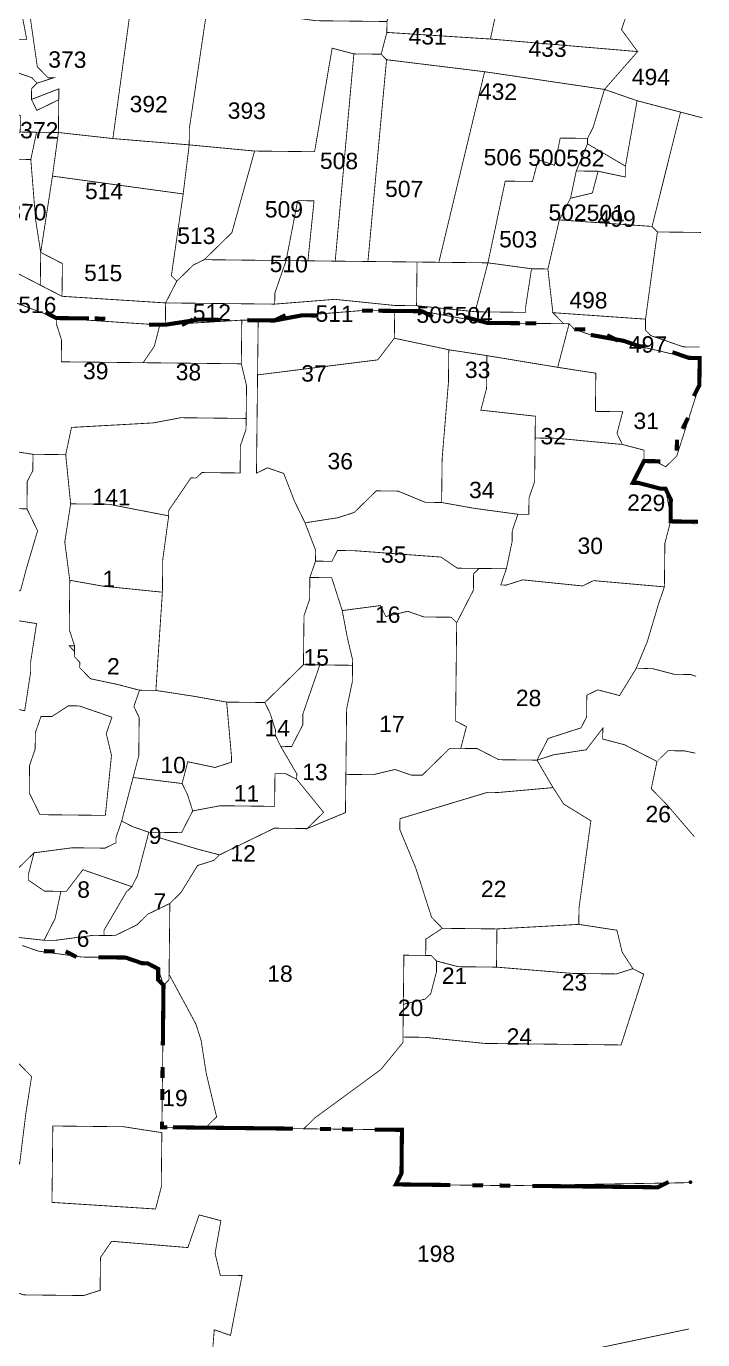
# Model space of a CAD drawing. Header units: metres. Extents: x 267733 to 276043, y 2074500 to 2088484.
# Drawn here: x 275517 to 276013, y 2077273 to 2078235 of the extents above; entities that cross this region are included whole.
import ezdxf

# ---------------------------------------------------------------- set-up
doc = ezdxf.new("R2010")
doc.units = ezdxf.units.M
for name, color, linetype in [('SURVEY NO.', 7, 'Continuous'), ('SURVEY PLOT BOUNDARY', 35, 'Continuous'), ('VILLAGE BOUNDARY', 212, 'Continuous')]:
    doc.layers.add(name, color=color, linetype=linetype)
doc.styles.add('PDF Arial', font='arial.ttf')

# ---------------------------------------------------------------- blocks, each defined once
blk = doc.blocks.new('TYJ')
at = {"layer": 'SURVEY PLOT BOUNDARY', "lineweight": 0, "const_width": 0.6}
for points in [[(275874.57, 2077253.71), (276002.88, 2077280.73), (275874.57, 2077253.71)], [(275650.18, 2077220.19), (275654.85, 2077280.15), (275666.8, 2077276.02), (275675.29, 2077319.94), (275659.29, 2077320.11), (275655.47, 2077336.16), (275659.74, 2077360.12), (275643.78, 2077364.3), (275635.51, 2077340.38), (275579.56, 2077345), (275571.43, 2077333.09), (275571.16, 2077309.09), (275559.12, 2077305.22), (275515.12, 2077305.71)], [(275516.58, 2077437.73), (275520.9, 2077465.69), (275509.03, 2077477.82)], [(275513.96, 2077561.79), (275525.92, 2077557.65), (275557.87, 2077553.3), (275589.87, 2077552.94), (275605.83, 2077548.76), (275613.78, 2077544.67), (275617.65, 2077532.63), (275616.49, 2077428.62), (275792.49, 2077426.66), (275792.18, 2077398.66), (275788.04, 2077386.7), (275872.04, 2077385.77), (276004.08, 2077387.97), (275872.04, 2077385.77), (275788.04, 2077386.7), (275792.18, 2077398.66), (275792.49, 2077426.66), (275720.49, 2077427.46), (275728.58, 2077435.37), (275776.98, 2077470.84), (275793.2, 2077490.67), (275793.24, 2077494.67), (275809.24, 2077494.49), (275853.2, 2077490), (275953.19, 2077488.89), (275969.77, 2077540.72), (275961.81, 2077544.81), (275953.95, 2077556.9), (275950.13, 2077572.95), (275922.17, 2077577.26), (275922.3, 2077589.26), (275931.01, 2077653.18), (275911.15, 2077665.4), (275903.28, 2077677.49), (275891.5, 2077697.63), (275903.55, 2077701.5), (275927.59, 2077705.23), (275939.77, 2077721.1), (275939.68, 2077713.1), (275955.64, 2077708.92), (275979.5, 2077696.65), (275975.28, 2077676.69), (275987.15, 2077664.56), (276006.89, 2077641.48), (275987.15, 2077664.56), (275975.28, 2077676.69), (275979.5, 2077696.65), (275955.64, 2077708.92), (275939.68, 2077713.1), (275939.77, 2077721.1), (275927.59, 2077705.23), (275903.55, 2077701.5), (275891.5, 2077697.63), (275899.68, 2077713.54), (275911.73, 2077717.41), (275923.77, 2077721.28), (275927.86, 2077729.23), (275928.04, 2077745.24), (275936.08, 2077749.15), (275952.04, 2077744.97), (275964.26, 2077764.84), (275972.48, 2077784.75), (275980.79, 2077812.67), (275984.92, 2077824.62), (275985.28, 2077856.63), (275989.46, 2077872.58), (275989.5, 2077876.59), (275985.72, 2077896.63), (275961.77, 2077900.9), (275969.95, 2077916.81), (275977.95, 2077916.72), (275985.9, 2077912.63), (275993.99, 2077920.55), (276010.57, 2077972.38), (276010.79, 2077992.38), (276002.79, 2077992.47), (275966.88, 2078000.87), (275930.97, 2078009.27), (275919.01, 2078013.4), (275915.06, 2078017.45), (275911.06, 2078017.49), (275903.15, 2078025.58), (275971.1, 2078020.83), (275971.01, 2078012.82), (275974.97, 2078008.78), (275998.88, 2078000.51), (276010.88, 2078000.38), (275998.88, 2078000.51), (275974.97, 2078008.78), (275971.01, 2078012.82), (275971.1, 2078020.83), (275979.81, 2078084.74), (276011.81, 2078084.39), (275979.81, 2078084.74), (275975.86, 2078088.79), (275996.79, 2078172.58), (276012.74, 2078168.4), (275996.79, 2078172.58), (275964.88, 2078180.93), (275940.97, 2078189.2), (275965.28, 2078216.94), (275953.46, 2078233.07), (275961.72, 2078256.99)], [(275511.43, 2078053.94), (275527.34, 2078045.76), (275543.25, 2078037.58), (275619.2, 2078032.74), (275619.11, 2078024.73), (275619.02, 2078016.73), (275615.02, 2078016.78), (275611.02, 2078016.82), (275539.07, 2078021.62), (275495.25, 2078038.11)], [(275495.25, 2078038.11), (275539.07, 2078021.62), (275539.03, 2078017.62), (275542.89, 2078005.58), (275542.71, 2077989.57), (275602.71, 2077988.91), (275630.71, 2077988.6), (275638.71, 2077988.51), (275674.71, 2077988.11), (275678.53, 2077972.06), (275678.27, 2077948.06), (275666.27, 2077948.19), (275630.27, 2077948.59), (275610.22, 2077944.81), (275550.18, 2077941.48), (275545.96, 2077921.52), (275521.96, 2077921.79), (275494.01, 2077926.1)], [(275515.87, 2077733.81), (275520.18, 2077761.77), (275520.27, 2077769.77), (275524.58, 2077797.73), (275496.63, 2077802.04)], [(275512.85, 2077821.86), (275517.03, 2077837.82), (275525.34, 2077865.74), (275517.52, 2077881.83), (275517.74, 2077901.83), (275521.83, 2077909.79), (275521.96, 2077921.79), (275545.96, 2077921.52), (275549.56, 2077885.47), (275545.25, 2077857.51), (275548.94, 2077829.47), (275548.54, 2077793.46), (275552.4, 2077781.41), (275548.4, 2077781.46), (275552.36, 2077777.41), (275552.32, 2077773.41), (275556.27, 2077769.37), (275556.23, 2077765.37), (275564.14, 2077757.28), (275584.09, 2077753.06), (275600.05, 2077748.88), (275595.91, 2077736.92), (275599.83, 2077728.88), (275599.51, 2077700.87), (275595.34, 2077684.91), (275586.98, 2077653), (275582.85, 2077641.04), (275582.8, 2077637.04), (275574.76, 2077633.13), (275550.76, 2077633.4), (275522.72, 2077629.71), (275506.54, 2077613.88)], [(275552.36, 2077777.41), (275552.4, 2077781.41), (275552.36, 2077777.41)], [(275490.05, 2077570.05), (275530.01, 2077565.61), (275538.01, 2077565.52), (275566.05, 2077569.21), (275574.05, 2077569.12), (275582.05, 2077569.03), (275598.14, 2077576.86), (275606.23, 2077584.77), (275622.31, 2077592.59), (275621.96, 2077560.59), (275621.78, 2077544.59), (275621.74, 2077540.58), (275621.69, 2077536.58), (275617.65, 2077532.63), (275613.78, 2077544.67), (275605.83, 2077548.76), (275589.87, 2077552.94), (275557.87, 2077553.3), (275525.92, 2077557.65), (275513.96, 2077561.79)], [(275494.67, 2077265.93), (275498.94, 2077289.89), (275503.16, 2077309.84), (275515.12, 2077305.71), (275559.12, 2077305.22), (275571.16, 2077309.09), (275571.43, 2077333.09), (275579.56, 2077345), (275635.51, 2077340.38), (275643.78, 2077364.3), (275659.74, 2077360.12), (275655.47, 2077336.16), (275659.29, 2077320.11), (275675.29, 2077319.94), (275666.8, 2077276.02), (275654.85, 2077280.15), (275650.18, 2077220.19)]]:
    blk.add_lwpolyline(points, dxfattribs=at)
for points in [[(275605.6, 2078248.94), (275593.6, 2078249.07), (275580.54, 2078153.19), (275540.58, 2078157.64), (275540.85, 2078181.64), (275540.94, 2078189.64), (275520.85, 2078181.86), (275520.94, 2078189.87), (275524.98, 2078193.82), (275537.03, 2078197.69), (275533.03, 2078197.73), (275525.11, 2078205.82), (275517.69, 2078257.92), (275525.83, 2078269.83), (275541.78, 2078265.65), (275553.87, 2078273.52), (275577.82, 2078269.25), (275582.53, 2078333.22), (275606.58, 2078336.95), (275606.22, 2078304.95)], [(275525.83, 2078269.83), (275517.69, 2078257.92), (275525.11, 2078205.82), (275533.03, 2078197.73), (275537.03, 2078197.69), (275524.98, 2078193.82), (275521.03, 2078197.87), (275509.07, 2078202), (275505.07, 2078202.04), (275493.07, 2078202.18), (275497.34, 2078226.14), (275517.34, 2078225.91), (275509.78, 2078266.01), (275505.87, 2078274.05), (275529.96, 2078281.79), (275529.87, 2078273.79)], [(275865.81, 2078266.06), (275857.37, 2078226.14), (275781.42, 2078230.98), (275781.51, 2078238.98), (275789.91, 2078274.9)], [(275493.07, 2078202.18), (275480.98, 2078194.31), (275480.85, 2078182.31), (275496.85, 2078182.13), (275504.76, 2078174.04), (275512.72, 2078169.95), (275512.58, 2078157.95), (275500.49, 2078150.08), (275504.36, 2078138.04), (275504.23, 2078126.04), (275484.09, 2078114.26), (275464.23, 2078126.48), (275448.18, 2078122.66), (275424.18, 2078122.92), (275424.9, 2078186.93), (275469.03, 2078198.44), (275461.61, 2078250.54), (275489.69, 2078258.23), (275509.78, 2078266.01), (275517.34, 2078225.91), (275497.34, 2078226.14)], [(275873.81, 2078265.97), (275901.77, 2078261.66), (275953.72, 2078257.08), (275961.72, 2078256.99), (275953.46, 2078233.07), (275965.28, 2078216.94), (275857.37, 2078226.14), (275865.81, 2078266.06)], [(275605.6, 2078248.94), (275649.6, 2078248.45), (275636.62, 2078160.57), (275636.49, 2078148.57), (275580.54, 2078153.19), (275593.6, 2078249.07)], [(275697.55, 2078243.92), (275729.51, 2078239.56), (275781.51, 2078238.98), (275781.42, 2078230.98), (275777.24, 2078215.03), (275757.24, 2078215.25), (275741.29, 2078219.43), (275728.44, 2078143.55), (275684.44, 2078144.04), (275636.49, 2078148.57), (275636.62, 2078160.57), (275649.6, 2078248.45)], [(275857.37, 2078226.14), (275965.28, 2078216.94), (275940.97, 2078189.2), (275853.1, 2078202.18), (275781.19, 2078210.98), (275777.24, 2078215.03), (275781.42, 2078230.98)], [(275757.24, 2078215.25), (275743.55, 2078063.36), (275723.55, 2078063.58), (275728.04, 2078107.55), (275716.04, 2078107.68), (275707.55, 2078063.76), (275647.56, 2078064.43), (275655.64, 2078072.34), (275667.78, 2078084.21), (275684.44, 2078144.04), (275728.44, 2078143.55), (275741.29, 2078219.43)], [(275777.24, 2078215.03), (275781.19, 2078210.98), (275767.55, 2078063.1), (275743.55, 2078063.36), (275757.24, 2078215.25)], [(275853.1, 2078202.18), (275819.55, 2078062.52), (275803.55, 2078062.7), (275767.55, 2078063.1), (275781.19, 2078210.98)], [(275524.98, 2078193.82), (275520.94, 2078189.87), (275520.85, 2078181.86), (275524.76, 2078173.82), (275540.85, 2078181.64), (275540.58, 2078157.64), (275524.58, 2078157.82), (275512.58, 2078157.95), (275512.72, 2078169.95), (275504.76, 2078174.04), (275496.85, 2078182.13), (275480.85, 2078182.31), (275480.98, 2078194.31), (275493.07, 2078202.18), (275505.07, 2078202.04), (275509.07, 2078202), (275521.03, 2078197.87)], [(275940.97, 2078189.2), (275932.66, 2078161.29), (275928.57, 2078153.33), (275908.57, 2078153.55), (275904.35, 2078133.59), (275892.39, 2078137.73), (275888.21, 2078121.77), (275868.21, 2078121.99), (275855.55, 2078062.12), (275819.55, 2078062.52), (275853.1, 2078202.18)], [(275540.85, 2078181.64), (275524.76, 2078173.82), (275520.85, 2078181.86), (275540.94, 2078189.64)], [(275964.88, 2078180.93), (275956.34, 2078133.02), (275928.52, 2078149.33), (275928.57, 2078153.33), (275932.66, 2078161.29), (275940.97, 2078189.2)], [(275996.79, 2078172.58), (275975.86, 2078088.79), (275907.9, 2078093.55), (275916.08, 2078109.46), (275932.12, 2078113.28), (275936.3, 2078129.24), (275956.26, 2078125.02), (275956.34, 2078133.02), (275964.88, 2078180.93)], [(275524.58, 2078157.82), (275520.36, 2078137.86), (275504.36, 2078138.04), (275500.49, 2078150.08), (275512.58, 2078157.95)], [(275540.58, 2078157.64), (275536.23, 2078125.68), (275527.6, 2078069.76), (275523.87, 2078093.81), (275520.36, 2078137.86), (275524.58, 2078157.82)], [(275580.54, 2078153.19), (275636.49, 2078148.57), (275632.09, 2078112.61), (275536.23, 2078125.68), (275540.58, 2078157.64)], [(275684.44, 2078144.04), (275667.78, 2078084.21), (275655.64, 2078072.34), (275647.56, 2078064.43), (275639.51, 2078060.52), (275627.38, 2078048.65), (275623.42, 2078052.69), (275632.09, 2078112.61), (275636.49, 2078148.57)], [(275928.57, 2078153.33), (275928.52, 2078149.33), (275920.3, 2078129.42), (275916.08, 2078109.46), (275907.9, 2078093.55), (275899.5, 2078057.63), (275887.5, 2078057.76), (275855.55, 2078062.12), (275868.21, 2078121.99), (275888.21, 2078121.77), (275892.39, 2078137.73), (275904.35, 2078133.59), (275908.57, 2078153.55)], [(275956.34, 2078133.02), (275956.26, 2078125.02), (275936.3, 2078129.24), (275920.3, 2078129.42), (275928.52, 2078149.33)], [(275527.6, 2078069.76), (275527.34, 2078045.76), (275511.43, 2078053.94), (275503.38, 2078050.03), (275491.38, 2078050.16), (275487.38, 2078050.2), (275407.47, 2078059.09), (275411.65, 2078075.05), (275419.92, 2078098.96), (275424.18, 2078122.92), (275448.18, 2078122.66), (275464.23, 2078126.48), (275484.09, 2078114.26), (275504.23, 2078126.04), (275504.36, 2078138.04), (275520.36, 2078137.86), (275523.87, 2078093.81)], [(275936.3, 2078129.24), (275932.12, 2078113.28), (275916.08, 2078109.46), (275920.3, 2078129.42)], [(275619.2, 2078032.74), (275543.25, 2078037.58), (275543.51, 2078061.58), (275527.6, 2078069.76), (275536.23, 2078125.68), (275632.09, 2078112.61), (275623.42, 2078052.69), (275627.38, 2078048.65), (275623.29, 2078040.69)], [(275723.55, 2078063.58), (275707.55, 2078063.76), (275716.04, 2078107.68), (275728.04, 2078107.55)], [(275979.81, 2078084.74), (275971.1, 2078020.83), (275903.15, 2078025.58), (275899.5, 2078057.63), (275907.9, 2078093.55), (275975.86, 2078088.79)], [(275543.51, 2078061.58), (275543.25, 2078037.58), (275527.34, 2078045.76), (275527.6, 2078069.76)], [(275623.29, 2078040.69), (275627.38, 2078048.65), (275639.51, 2078060.52), (275647.56, 2078064.43), (275707.55, 2078063.76), (275699.29, 2078039.85), (275699.2, 2078031.85), (275683.2, 2078032.02), (275619.2, 2078032.74)], [(275699.29, 2078039.85), (275707.55, 2078063.76), (275723.55, 2078063.58), (275743.55, 2078063.36), (275767.55, 2078063.1), (275803.55, 2078062.7), (275803.33, 2078042.69), (275803.19, 2078030.69), (275787.2, 2078030.87), (275743.24, 2078035.36), (275699.2, 2078031.85)], [(275819.55, 2078062.52), (275855.55, 2078062.12), (275847.19, 2078030.2), (275847.15, 2078026.2), (275803.19, 2078030.69), (275803.33, 2078042.69), (275803.55, 2078062.7)], [(275887.5, 2078057.76), (275883.19, 2078029.8), (275883.15, 2078025.8), (275859.15, 2078026.07), (275847.15, 2078026.2), (275847.19, 2078030.2), (275855.55, 2078062.12)], [(275899.5, 2078057.63), (275903.15, 2078025.58), (275911.06, 2078017.49), (275855.06, 2078018.11), (275807.15, 2078026.65), (275787.15, 2078026.87), (275763.15, 2078027.14), (275719.11, 2078023.62), (275695.07, 2078019.89), (275687.07, 2078019.98), (275675.07, 2078020.11), (275619.02, 2078016.73), (275619.11, 2078024.73), (275619.2, 2078032.74), (275683.2, 2078032.02), (275699.2, 2078031.85), (275743.24, 2078035.36), (275787.2, 2078030.87), (275803.19, 2078030.69), (275847.15, 2078026.2), (275859.15, 2078026.07), (275883.15, 2078025.8), (275883.19, 2078029.8), (275887.5, 2078057.76)], [(275539.07, 2078021.62), (275611.02, 2078016.82), (275615.02, 2078016.78), (275610.85, 2078000.82), (275602.71, 2077988.91), (275542.71, 2077989.57), (275542.89, 2078005.58), (275539.03, 2078017.62)], [(275687.07, 2078019.98), (275695.07, 2078019.89), (275719.11, 2078023.62), (275763.15, 2078027.14), (275787.15, 2078026.87), (275787.11, 2078022.87), (275787.02, 2078014.87), (275786.93, 2078006.87), (275774.75, 2077991), (275686.62, 2077979.97)], [(275787.15, 2078026.87), (275807.15, 2078026.65), (275855.06, 2078018.11), (275911.06, 2078017.49), (275915.06, 2078017.45), (275910.88, 2078001.49), (275906.7, 2077985.53), (275854.79, 2077994.11), (275826.84, 2077998.42), (275786.93, 2078006.87), (275787.02, 2078014.87), (275787.11, 2078022.87)], [(275675.07, 2078020.11), (275674.71, 2077988.11), (275638.71, 2077988.51), (275630.71, 2077988.6), (275602.71, 2077988.91), (275610.85, 2078000.82), (275615.02, 2078016.78), (275619.02, 2078016.73)], [(275686.62, 2077979.97), (275686.13, 2077935.97), (275685.82, 2077907.96), (275693.87, 2077911.88), (275705.82, 2077907.74), (275713.6, 2077887.65), (275721.42, 2077871.56), (275729.2, 2077851.47), (275729.11, 2077843.47), (275724.98, 2077831.51), (275724.89, 2077823.51), (275724.8, 2077815.51), (275720.67, 2077803.55), (275720.53, 2077791.55), (275720.27, 2077767.55), (275691.96, 2077739.85), (275663.96, 2077740.17), (275640, 2077744.43), (275612.05, 2077748.74), (275616.85, 2077820.71), (275617.11, 2077844.71), (275621.47, 2077876.67), (275621.51, 2077880.67), (275637.78, 2077904.5), (275641.78, 2077904.45), (275645.82, 2077908.41), (275673.82, 2077908.1), (275674.04, 2077928.1), (275678.18, 2077940.06), (275678.27, 2077948.06), (275678.53, 2077972.06), (275674.71, 2077988.11), (275675.07, 2078020.11), (275687.07, 2078019.98)], [(276010.57, 2077972.38), (275993.99, 2077920.55), (275985.9, 2077912.63), (275977.95, 2077916.72), (275969.95, 2077916.81), (275970.03, 2077924.81), (275954.08, 2077928.99), (275950.17, 2077937.04), (275954.35, 2077952.99), (275934.35, 2077953.22), (275934.52, 2077969.22), (275934.61, 2077977.22), (275934.66, 2077981.22), (275906.7, 2077985.53), (275910.88, 2078001.49), (275915.06, 2078017.45), (275919.01, 2078013.4), (275930.97, 2078009.27), (275966.88, 2078000.87), (276002.79, 2077992.47), (276010.79, 2077992.38), (276010.7, 2077984.38)], [(275826.84, 2077998.42), (275826.57, 2077974.42), (275821.95, 2077918.46), (275821.68, 2077894.45), (275821.59, 2077886.45), (275809.6, 2077886.59), (275789.68, 2077894.81), (275773.69, 2077894.99), (275757.51, 2077879.16), (275745.46, 2077875.29), (275721.42, 2077871.56), (275713.6, 2077887.65), (275705.82, 2077907.74), (275693.87, 2077911.88), (275685.82, 2077907.96), (275686.13, 2077935.97), (275686.62, 2077979.97), (275774.75, 2077991), (275786.93, 2078006.87)], [(275854.79, 2077994.11), (275854.66, 2077982.11), (275854.53, 2077970.11), (275850.35, 2077954.15), (275890.3, 2077949.7), (275890.13, 2077933.7), (275889.77, 2077901.7), (275885.64, 2077889.74), (275885.55, 2077881.74), (275885.5, 2077877.74), (275877.5, 2077877.83), (275845.55, 2077882.18), (275821.59, 2077886.45), (275821.68, 2077894.45), (275821.95, 2077918.46), (275826.57, 2077974.42), (275826.84, 2077998.42)], [(275906.7, 2077985.53), (275934.66, 2077981.22), (275934.61, 2077977.22), (275934.52, 2077969.22), (275934.35, 2077953.22), (275954.35, 2077952.99), (275950.17, 2077937.04), (275954.08, 2077928.99), (275906.13, 2077933.53), (275890.13, 2077933.7), (275890.3, 2077949.7), (275850.35, 2077954.15), (275854.53, 2077970.11), (275854.66, 2077982.11), (275854.79, 2077994.11)], [(275521.96, 2077921.79), (275521.83, 2077909.79), (275517.74, 2077901.83), (275517.52, 2077881.83), (275493.52, 2077882.09), (275477.56, 2077886.27), (275481.92, 2077918.23), (275474.01, 2077926.32), (275454.01, 2077926.54), (275434.05, 2077930.77), (275438.27, 2077950.72), (275462.23, 2077946.46), (275482.14, 2077938.23), (275494.01, 2077926.1)], [(275678.27, 2077948.06), (275678.18, 2077940.06), (275674.04, 2077928.1), (275673.82, 2077908.1), (275645.82, 2077908.41), (275641.78, 2077904.45), (275637.78, 2077904.5), (275621.51, 2077880.67), (275621.47, 2077876.67), (275577.56, 2077885.16), (275549.56, 2077885.47), (275545.96, 2077921.52), (275550.18, 2077941.48), (275610.22, 2077944.81), (275630.27, 2077948.59), (275666.27, 2077948.19)], [(275985.72, 2077896.63), (275989.5, 2077876.59), (275989.46, 2077872.58), (275985.28, 2077856.63), (275984.92, 2077824.62), (275932.97, 2077829.2), (275924.92, 2077825.29), (275880.97, 2077829.78), (275868.93, 2077825.91), (275864.93, 2077825.96), (275869.06, 2077837.91), (275873.28, 2077857.87), (275873.37, 2077865.87), (275877.5, 2077877.83), (275885.5, 2077877.74), (275885.55, 2077881.74), (275885.64, 2077889.74), (275889.77, 2077901.7), (275890.13, 2077933.7), (275906.13, 2077933.53), (275954.08, 2077928.99), (275970.03, 2077924.81), (275969.95, 2077916.81), (275961.77, 2077900.9)], [(275477.56, 2077886.27), (275493.52, 2077882.09), (275517.52, 2077881.83), (275525.34, 2077865.74), (275517.03, 2077837.82), (275512.85, 2077821.86), (275460.76, 2077814.44), (275444.76, 2077814.62), (275432.81, 2077818.75), (275420.85, 2077822.89), (275408.9, 2077827.02), (275417.25, 2077858.93), (275421.34, 2077866.89), (275425.56, 2077886.85), (275449.56, 2077886.58)], [(275821.59, 2077886.45), (275845.55, 2077882.18), (275877.5, 2077877.83), (275873.37, 2077865.87), (275873.28, 2077857.87), (275869.06, 2077837.91), (275849.06, 2077838.13), (275833.06, 2077838.31), (275821.15, 2077846.45), (275757.2, 2077851.16), (275753.2, 2077851.2), (275745.2, 2077851.29), (275741.11, 2077843.33), (275737.11, 2077843.38), (275729.11, 2077843.47), (275729.2, 2077851.47), (275721.42, 2077871.56), (275745.46, 2077875.29), (275757.51, 2077879.16), (275773.69, 2077894.99), (275789.68, 2077894.81), (275809.6, 2077886.59)], [(275621.47, 2077876.67), (275617.11, 2077844.71), (275616.85, 2077820.71), (275572.89, 2077825.2), (275548.94, 2077829.47), (275545.25, 2077857.51), (275549.56, 2077885.47), (275577.56, 2077885.16)], [(276009.43, 2077870.36), (275997.46, 2077872.5), (275989.46, 2077872.58), (275997.46, 2077872.5)], [(275849.06, 2077838.13), (275845.02, 2077834.18), (275844.88, 2077822.18), (275836.71, 2077806.26), (275832.62, 2077798.31), (275828.66, 2077802.35), (275808.66, 2077802.57), (275796.71, 2077806.71), (275780.66, 2077802.89), (275776.75, 2077810.93), (275748.71, 2077807.24), (275740.98, 2077831.33), (275724.98, 2077831.51), (275729.11, 2077843.47), (275737.11, 2077843.38), (275741.11, 2077843.33), (275745.2, 2077851.29), (275753.2, 2077851.2), (275757.2, 2077851.16), (275821.15, 2077846.45), (275833.06, 2077838.31)], [(275984.92, 2077824.62), (275980.79, 2077812.67), (275972.48, 2077784.75), (275964.26, 2077764.84), (275952.04, 2077744.97), (275936.08, 2077749.15), (275928.04, 2077745.24), (275927.86, 2077729.23), (275923.77, 2077721.28), (275911.73, 2077717.41), (275899.68, 2077713.54), (275895.59, 2077705.59), (275891.5, 2077697.63), (275863.51, 2077697.94), (275847.59, 2077706.12), (275835.6, 2077706.25), (275839.77, 2077722.21), (275831.82, 2077726.3), (275832.13, 2077754.3), (275832.62, 2077798.31), (275836.71, 2077806.26), (275844.88, 2077822.18), (275845.02, 2077834.18), (275849.06, 2077838.13), (275869.06, 2077837.91), (275864.93, 2077825.96), (275868.93, 2077825.91), (275880.97, 2077829.78), (275924.92, 2077825.29), (275932.97, 2077829.2)], [(275616.85, 2077820.71), (275612.05, 2077748.74), (275600.05, 2077748.88), (275584.09, 2077753.06), (275564.14, 2077757.28), (275556.23, 2077765.37), (275556.27, 2077769.37), (275552.32, 2077773.41), (275552.36, 2077777.41), (275552.4, 2077781.41), (275548.54, 2077793.46), (275548.94, 2077829.47), (275572.89, 2077825.2)], [(275748.71, 2077807.24), (275752.49, 2077787.19), (275756.31, 2077771.15), (275756.26, 2077767.15), (275744.26, 2077767.28), (275732.26, 2077767.41), (275720.27, 2077767.55), (275720.53, 2077791.55), (275720.67, 2077803.55), (275724.8, 2077815.51), (275724.89, 2077823.51), (275724.98, 2077831.51), (275740.98, 2077831.33)], [(275832.62, 2077798.31), (275832.13, 2077754.3), (275831.82, 2077726.3), (275839.77, 2077722.21), (275835.6, 2077706.25), (275827.6, 2077706.34), (275807.37, 2077686.56), (275799.37, 2077686.65), (275787.42, 2077690.78), (275771.38, 2077686.96), (275751.38, 2077687.18), (275751.69, 2077715.19), (275751.91, 2077735.19), (275756.13, 2077755.15), (275756.26, 2077767.15), (275756.31, 2077771.15), (275752.49, 2077787.19), (275748.71, 2077807.24), (275776.75, 2077810.93), (275780.66, 2077802.89), (275796.71, 2077806.71), (275808.66, 2077802.57), (275828.66, 2077802.35)], [(275440.63, 2077802.66), (275452.63, 2077802.53), (275496.63, 2077802.04), (275524.58, 2077797.73), (275520.27, 2077769.77), (275520.18, 2077761.77), (275515.87, 2077733.81), (275495.92, 2077738.03), (275487.96, 2077742.12), (275492.18, 2077762.08), (275492.27, 2077770.08), (275464.32, 2077774.39), (275448.32, 2077774.57), (275428.32, 2077774.79), (275428.36, 2077778.79), (275432.41, 2077782.75), (275432.63, 2077802.75)], [(275552.36, 2077777.41), (275548.4, 2077781.46), (275552.4, 2077781.41)], [(275732.26, 2077767.41), (275728.13, 2077755.46), (275719.87, 2077731.54), (275719.78, 2077723.54), (275711.6, 2077707.63), (275703.6, 2077707.72), (275699.69, 2077715.76), (275699.73, 2077719.76), (275695.87, 2077731.81), (275691.96, 2077739.85), (275720.27, 2077767.55)], [(275756.26, 2077767.15), (275756.13, 2077755.15), (275751.91, 2077735.19), (275751.69, 2077715.19), (275751.38, 2077687.18), (275751.06, 2077659.18), (275722.93, 2077647.49), (275735.07, 2077659.36), (275715.33, 2077683.58), (275715.38, 2077687.58), (275703.6, 2077707.72), (275711.6, 2077707.63), (275719.78, 2077723.54), (275719.87, 2077731.54), (275728.13, 2077755.46), (275732.26, 2077767.41), (275744.26, 2077767.28)], [(275964.26, 2077764.84), (275976.26, 2077764.7), (275992.21, 2077760.53), (276004.21, 2077760.39), (276008.2, 2077759.02), (276004.21, 2077760.39), (275992.21, 2077760.53), (275976.26, 2077764.7)], [(275663.96, 2077740.17), (275667.51, 2077700.12), (275667.47, 2077696.12), (275655.42, 2077692.25), (275635.47, 2077696.47), (275631.29, 2077680.51), (275595.34, 2077684.91), (275599.51, 2077700.87), (275599.83, 2077728.88), (275595.91, 2077736.92), (275600.05, 2077748.88), (275612.05, 2077748.74), (275640, 2077744.43)], [(275527.03, 2077657.67), (275523.12, 2077665.71), (275519.21, 2077673.76), (275519.43, 2077693.76), (275523.56, 2077705.72), (275523.69, 2077717.72), (275527.83, 2077729.67), (275535.83, 2077729.59), (275547.92, 2077737.45), (275555.92, 2077737.36), (275567.87, 2077733.23), (275579.83, 2077729.1), (275575.69, 2077717.14), (275579.51, 2077701.09), (275575.03, 2077657.13), (275567.03, 2077657.22)], [(275527.03, 2077657.67), (275567.03, 2077657.22), (275575.03, 2077657.13), (275579.51, 2077701.09), (275575.69, 2077717.14), (275579.83, 2077729.1), (275567.87, 2077733.23), (275555.92, 2077737.36), (275547.92, 2077737.45), (275535.83, 2077729.59), (275527.83, 2077729.67), (275523.69, 2077717.72), (275523.56, 2077705.72), (275519.43, 2077693.76), (275519.21, 2077673.76), (275523.12, 2077665.71)], [(275703.6, 2077707.72), (275715.38, 2077687.58), (275715.33, 2077683.58), (275707.38, 2077687.67), (275699.38, 2077687.76), (275699.29, 2077679.76), (275699.11, 2077663.76), (275687.11, 2077663.89), (275663.11, 2077664.16), (275659.11, 2077664.2), (275639.07, 2077660.42), (275635.2, 2077672.47), (275631.29, 2077680.51), (275635.47, 2077696.47), (275655.42, 2077692.25), (275667.47, 2077696.12), (275667.51, 2077700.12), (275663.96, 2077740.17), (275691.96, 2077739.85), (275695.87, 2077731.81), (275699.73, 2077719.76), (275699.69, 2077715.76)], [(275891.5, 2077697.63), (275903.28, 2077677.49), (275863.24, 2077673.94), (275855.24, 2077674.03), (275791.02, 2077654.73), (275790.93, 2077646.73), (275802.62, 2077618.6), (275814.22, 2077582.46), (275822.13, 2077574.37), (275810.04, 2077566.5), (275809.91, 2077554.5), (275793.91, 2077554.68), (275793.51, 2077518.67), (275793.24, 2077494.67), (275793.2, 2077490.67), (275776.98, 2077470.84), (275728.58, 2077435.37), (275720.49, 2077427.46), (275648.49, 2077428.26), (275656.58, 2077436.17), (275648.94, 2077468.26), (275645.2, 2077492.31), (275641.34, 2077504.36), (275621.74, 2077540.58), (275621.78, 2077544.59), (275621.96, 2077560.59), (275622.31, 2077592.59), (275630.4, 2077600.5), (275642.62, 2077620.37), (275654.67, 2077624.24), (275658.71, 2077628.2), (275674.8, 2077636.02), (275690.89, 2077643.84), (275698.93, 2077647.75), (275722.93, 2077647.49), (275751.06, 2077659.18), (275751.38, 2077687.18), (275771.38, 2077686.96), (275787.42, 2077690.78), (275799.37, 2077686.65), (275807.37, 2077686.56), (275827.6, 2077706.34), (275835.6, 2077706.25), (275847.59, 2077706.12), (275863.51, 2077697.94)], [(275979.5, 2077696.65), (275987.59, 2077704.56), (275999.59, 2077704.43), (276007.57, 2077702.74), (275999.59, 2077704.43), (275987.59, 2077704.56)], [(275631.29, 2077680.51), (275635.2, 2077672.47), (275639.07, 2077660.42), (275630.89, 2077644.51), (275614.89, 2077644.69), (275606.89, 2077644.78), (275594.94, 2077648.91), (275586.98, 2077653), (275595.34, 2077684.91)], [(275715.33, 2077683.58), (275735.07, 2077659.36), (275722.93, 2077647.49), (275698.93, 2077647.75), (275690.89, 2077643.84), (275674.8, 2077636.02), (275658.71, 2077628.2), (275642.76, 2077632.37), (275614.85, 2077640.69), (275614.89, 2077644.69), (275630.89, 2077644.51), (275639.07, 2077660.42), (275659.11, 2077664.2), (275663.11, 2077664.16), (275687.11, 2077663.89), (275699.11, 2077663.76), (275699.29, 2077679.76), (275699.38, 2077687.76), (275707.38, 2077687.67)], [(275922.17, 2077577.26), (275862.13, 2077573.92), (275826.13, 2077574.32), (275822.13, 2077574.37), (275814.22, 2077582.46), (275802.62, 2077618.6), (275790.93, 2077646.73), (275791.02, 2077654.73), (275855.24, 2077674.03), (275863.24, 2077673.94), (275903.28, 2077677.49), (275911.15, 2077665.4), (275931.01, 2077653.18), (275922.3, 2077589.26)], [(275606.89, 2077644.78), (275598.54, 2077612.86), (275594.45, 2077604.9), (275558.58, 2077617.31), (275546.41, 2077601.44), (275542.41, 2077601.48), (275530.41, 2077601.61), (275518.49, 2077609.75), (275518.54, 2077613.75), (275522.72, 2077629.71), (275550.76, 2077633.4), (275574.76, 2077633.13), (275582.8, 2077637.04), (275582.85, 2077641.04), (275586.98, 2077653), (275594.94, 2077648.91)], [(275614.89, 2077644.69), (275614.85, 2077640.69), (275642.76, 2077632.37), (275658.71, 2077628.2), (275654.67, 2077624.24), (275642.62, 2077620.37), (275630.4, 2077600.5), (275622.31, 2077592.59), (275606.23, 2077584.77), (275598.14, 2077576.86), (275582.05, 2077569.03), (275574.05, 2077569.12), (275574.09, 2077573.12), (275590.4, 2077600.95), (275594.45, 2077604.9), (275598.54, 2077612.86), (275606.89, 2077644.78)], [(275542.41, 2077601.48), (275538.18, 2077581.52), (275530.01, 2077565.61), (275490.05, 2077570.05), (275506.54, 2077613.88), (275522.72, 2077629.71), (275518.54, 2077613.75), (275518.49, 2077609.75), (275530.41, 2077601.61)], [(275594.45, 2077604.9), (275590.4, 2077600.95), (275574.09, 2077573.12), (275574.05, 2077569.12), (275566.05, 2077569.21), (275538.01, 2077565.52), (275530.01, 2077565.61), (275538.18, 2077581.52), (275542.41, 2077601.48), (275546.41, 2077601.44), (275558.58, 2077617.31)], [(275862.13, 2077573.92), (275862.04, 2077565.92), (275861.82, 2077545.92), (275833.82, 2077546.23), (275817.86, 2077550.41), (275813.91, 2077554.45), (275809.91, 2077554.5), (275810.04, 2077566.5), (275822.13, 2077574.37), (275826.13, 2077574.32)], [(275961.81, 2077544.81), (275949.77, 2077540.94), (275917.77, 2077541.3), (275861.82, 2077545.92), (275862.04, 2077565.92), (275862.13, 2077573.92), (275922.17, 2077577.26), (275950.13, 2077572.95), (275953.95, 2077556.9)], [(275861.82, 2077545.92), (275917.77, 2077541.3), (275949.77, 2077540.94), (275961.81, 2077544.81), (275969.77, 2077540.72), (275953.19, 2077488.89), (275929.19, 2077489.16), (275853.2, 2077490), (275809.24, 2077494.49), (275793.24, 2077494.67), (275793.51, 2077518.67), (275809.55, 2077522.5), (275813.6, 2077526.45), (275817.77, 2077542.41), (275817.86, 2077550.41), (275833.82, 2077546.23)], [(275813.91, 2077554.45), (275817.86, 2077550.41), (275817.77, 2077542.41), (275813.6, 2077526.45), (275809.55, 2077522.5), (275793.51, 2077518.67), (275793.91, 2077554.68), (275809.91, 2077554.5)], [(275648.49, 2077428.26), (275616.49, 2077428.62), (275617.07, 2077480.62), (275617.34, 2077504.62), (275617.65, 2077532.63), (275621.69, 2077536.58), (275621.74, 2077540.58), (275641.34, 2077504.36), (275645.2, 2077492.31), (275648.94, 2077468.26), (275656.58, 2077436.17)], [(275477.34, 2077506.18), (275477.12, 2077486.18), (275473.07, 2077482.22), (275464.9, 2077466.31), (275508.85, 2077461.82), (275509.03, 2077477.82), (275520.9, 2077465.69), (275516.58, 2077437.73), (275512.18, 2077401.77), (275500.36, 2077417.9), (275476.32, 2077414.17), (275480.72, 2077450.13), (275452.76, 2077454.44), (275448.99, 2077474.49), (275449.03, 2077478.49), (275453.03, 2077478.44), (275457.16, 2077490.4), (275457.21, 2077494.4), (275469.39, 2077510.27)], [(275616, 2077384.61), (275611.83, 2077368.65), (275535.87, 2077373.5), (275536.5, 2077429.5), (275588.49, 2077428.93), (275616.45, 2077424.61)], [(275535.87, 2077373.5), (275611.83, 2077368.65), (275616, 2077384.61), (275616.45, 2077424.61), (275588.49, 2077428.93), (275536.5, 2077429.5)]]:
    blk.add_lwpolyline(points, close=True, dxfattribs=at)
at = {"layer": 'VILLAGE BOUNDARY', "lineweight": 0, "const_width": 3}
for points in [[(275531.12, 2078025.71), (275539.07, 2078021.62), (275563.07, 2078021.36)], [(275551.07, 2078021.49), (275543.07, 2078021.58)], [(275575.07, 2078021.22), (275567.07, 2078021.31)], [(275607.02, 2078016.87), (275611.02, 2078016.82), (275615.02, 2078016.78), (275619.02, 2078016.73), (275643.07, 2078020.47), (275659.07, 2078020.29)], [(275631.02, 2078016.6), (275639.07, 2078020.51)], [(275679.07, 2078020.07), (275687.07, 2078019.98), (275695.07, 2078019.89), (275699.07, 2078019.85), (275719.11, 2078023.62), (275723.11, 2078023.58), (275731.11, 2078023.49)], [(275707.11, 2078023.76), (275699.07, 2078019.85)], [(275763.15, 2078027.14), (275771.15, 2078027.05)], [(275815.11, 2078022.56), (275807.15, 2078026.65), (275799.15, 2078026.74), (275787.15, 2078026.87), (275775.15, 2078027)], [(275787.15, 2078026.87), (275795.15, 2078026.78)], [(275839.1, 2078022.29), (275855.06, 2078018.11), (275879.06, 2078017.85)], [(275867.06, 2078017.98), (275859.06, 2078018.07)], [(275891.06, 2078017.71), (275883.06, 2078017.8)], [(275919.01, 2078013.4), (275927.01, 2078013.31)], [(275970.88, 2078000.82), (275966.88, 2078000.87), (275954.92, 2078005), (275930.97, 2078009.27)], [(275942.97, 2078009.13), (275950.92, 2078005.05)], [(276006.48, 2077964.42), (276010.57, 2077972.38), (276010.7, 2077984.38), (276010.79, 2077992.38), (276006.79, 2077992.42), (276002.79, 2077992.47), (275990.83, 2077996.6)], [(275998.21, 2077940.5), (276002.3, 2077948.46)], [(275994.12, 2077932.55), (275994.03, 2077924.55)], [(276009.46, 2077872.36), (276001.46, 2077872.45), (275997.46, 2077872.5), (275989.46, 2077872.58), (275989.5, 2077876.59), (275989.63, 2077888.59), (275985.72, 2077896.63), (275981.72, 2077896.68), (275965.77, 2077900.85), (275961.77, 2077900.9), (275969.95, 2077916.81), (275973.95, 2077916.77), (275977.95, 2077916.72), (275981.94, 2077916.68)], [(275537.92, 2077557.52), (275529.92, 2077557.61)], [(275545.92, 2077557.43), (275553.87, 2077553.34)], [(275569.87, 2077553.16), (275577.87, 2077553.08), (275589.87, 2077552.94), (275601.83, 2077548.81), (275605.83, 2077548.76), (275613.78, 2077544.67), (275613.69, 2077536.67), (275617.65, 2077532.63), (275617.56, 2077524.63), (275617.34, 2077504.62), (275617.25, 2077496.62), (275617.16, 2077488.62)], [(275616.89, 2077464.62), (275616.98, 2077472.62)], [(275616.8, 2077456.62), (275616.71, 2077448.62)], [(275616.54, 2077432.62), (275616.49, 2077428.62), (275620.49, 2077428.57)], [(275624.49, 2077428.53), (275648.49, 2077428.26), (275664.49, 2077428.08), (275680.49, 2077427.9), (275704.49, 2077427.64), (275712.49, 2077427.55)], [(275740.49, 2077427.24), (275732.49, 2077427.33)], [(275748.49, 2077427.15), (275756.49, 2077427.06)], [(275772.49, 2077426.88), (275780.49, 2077426.79), (275792.49, 2077426.66), (275792.31, 2077410.66), (275792.18, 2077398.66), (275792.13, 2077394.66), (275788.04, 2077386.7), (275796.04, 2077386.61), (275820.04, 2077386.34), (275828.04, 2077386.26)], [(275852.04, 2077385.99), (275844.04, 2077386.08)], [(275864.04, 2077385.86), (275872.04, 2077385.77)], [(275888.04, 2077385.59), (275896.04, 2077385.5), (275920.04, 2077385.23), (275936.04, 2077385.06), (275952.04, 2077384.88), (275980.04, 2077384.57), (275988.08, 2077388.48)]]:
    blk.add_lwpolyline(points, dxfattribs=at)
at = {"layer": 'VILLAGE BOUNDARY', "color": 40, "lineweight": 50}
for p in [(276010.79, 2077992.38), (276004.08, 2077388.3)]:
    blk.add_point(p, dxfattribs=at)
at = {"layer": 'SURVEY NO.', "attachment_point": 7, "rotation": 359.36373, "style": 'PDF Arial'}
for s, insert, char_height in [('431', (275797.32, 2078222.12), 12.001), ('433', (275885.23, 2078213.14), 12.001), ('373', (275533.11, 2078205.05), 12.001), ('494', (275961, 2078192.29), 12.001), ('432', (275848.87, 2078181.54), 12.001), ('392', (275592.75, 2078172.38), 12.001), ('393', (275664.7, 2078167.58), 12.001), ('371372', (275484.53, 2078153.57), 12.001), ('508', (275732.3, 2078130.82), 12.001), ('506 500582', (275852.34, 2078133.49), 12.001), ('514', (275560.04, 2078108.72), 12.001), ('507', (275780.08, 2078110.28), 12.001), ('370', (275503.86, 2078093.34), 12.001), ('509', (275691.9, 2078095.26), 12.001), ('502501', (275899.89, 2078092.95), 12.001), ('499', (275935.85, 2078088.55), 12.001), ('513', (275627.68, 2078075.97), 12.001), ('503', (275863.67, 2078073.34), 12.001), ('515', (275559.37, 2078048.72), 12.001), ('510', (275695.46, 2078055.21), 12.001), ('498', (275915.18, 2078028.76), 12.001), ('516', (275511.11, 2078025.25), 12.001), ('512', (275639.06, 2078019.83), 12.001), ('511', (275729.06, 2078018.83), 12.001), ('505504', (275803.05, 2078018), 12.001), ('497', (275958.83, 2077996.27), 12.001), ('39', (275558.57, 2077976.71), 12.001), ('38', (275626.57, 2077975.95), 12.001), ('37', (275718.57, 2077974.93), 12.001), ('33', (275838.61, 2077977.6), 12.001), ('31', (275962.2, 2077940.22), 12.001), ('32', (275894.07, 2077928.97), 12.001), ('36', (275737.86, 2077910.7), 12.001), ('141', (275565.55, 2077884.61), 12.001), ('34', (275841.63, 2077889.54), 12.001), ('229', (275957.54, 2077880.25), 12.001), ('30', (275921.18, 2077848.65), 12.001), ('35', (275777.1, 2077842.25), 12.001), ('1', (275572.88, 2077824.51), 12), ('16', (275772.61, 2077798.29), 12.001), ('2', (275576.17, 2077760.46), 12), ('15', (275720.26, 2077766.86), 12.001), ('28', (275875.94, 2077737.13), 12.001), ('14', (275691.68, 2077715.17), 12.001), ('17', (275775.72, 2077718.23), 12.001), ('10', (275615.37, 2077688.01), 12.001), ('13', (275719.32, 2077682.85), 12.001), ('11', (275669.15, 2077667.4), 12.001), ('26', (275971.01, 2077652.05), 12.001), ('9', (275606.8, 2077636.09), 12), ('12', (275666.66, 2077623.42), 12.001), ('8', (275554.35, 2077596.66), 12), ('22', (275850.39, 2077597.37), 12.001), ('7', (275610.26, 2077588.04), 12), ('6', (275553.95, 2077560.66), 12), ('18', (275693.68, 2077535.1), 12.001), ('21', (275821.68, 2077533.68), 12.001), ('23', (275909.63, 2077528.7), 12.001), ('20', (275789.41, 2077510.03), 12.001), ('24', (275869.19, 2077489.14), 12.001), ('19', (275616.66, 2077443.93), 12.001), ('198', (275803.41, 2077329.83), 12.001)]:
    blk.add_mtext(s, dxfattribs=dict(at, insert=insert, char_height=char_height))

msp = doc.modelspace()

# ---------------------------------------------------------------- block references
msp.add_blockref('TYJ', (0, 0))

doc.saveas('drawing.dxf')
